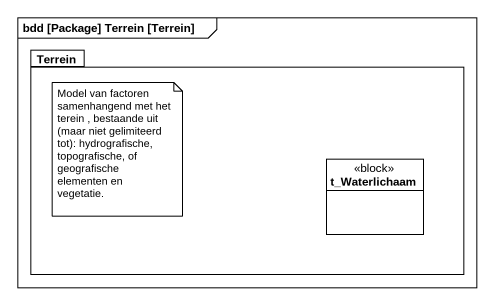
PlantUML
@startuml
mainframe bdd [Package] Terrein [Terrein]
hide circle
hide empty members
package Terrein {
  class t_Waterlichaam <<block>>
}
note as N1
  Model van factoren samenhangend met het terein , bestaande uit (maar niet gelimiteerd tot): hydrografische, topografische, of geografische elementen en vegetatie.
end note
@enduml
